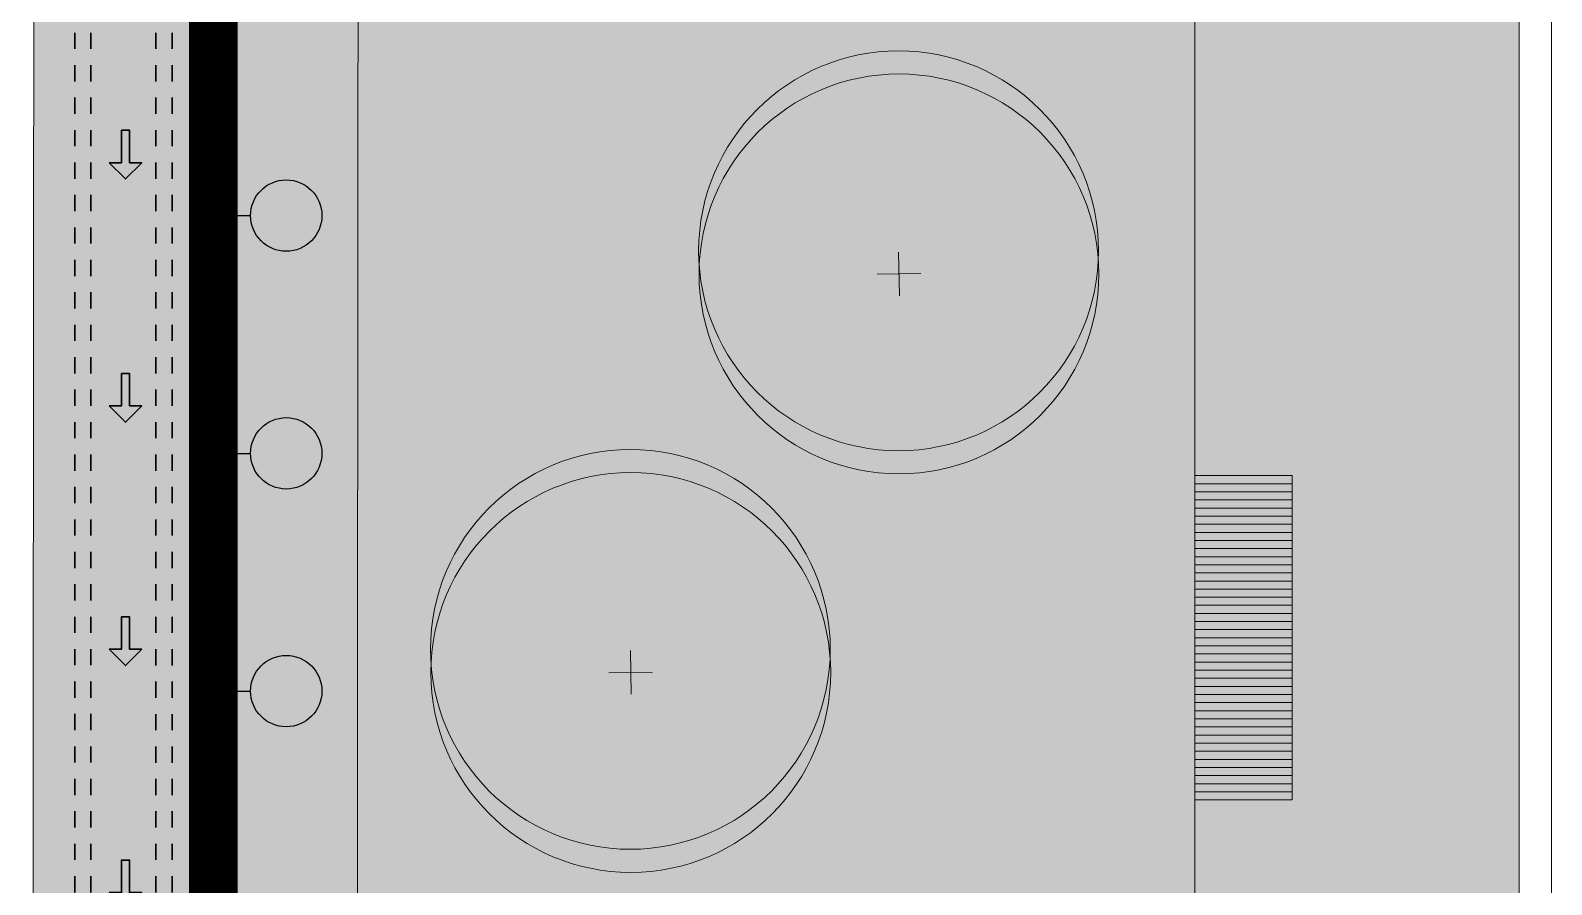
# Model space of a CAD drawing. Header units: metres. Extents: x 349703 to 349913, y 9282546 to 9282694.
# Drawn here: x 349717.28 to 349726.66, y 9282581.14 to 9282586.4 of the extents above; entities that cross this region are included whole.
import ezdxf

# ---------------------------------------------------------------- set-up
doc = ezdxf.new("R2010")
doc.units = ezdxf.units.M
doc.header["$LTSCALE"] = 0.25
doc.linetypes.add('01 nivel$0$HIDDEN2', pattern=[0.1875, 0.125, -0.0625])
for name, color, linetype, lineweight in [('.', 7, 'Continuous', 0), ('0_ CUNETAS', 160, 'Continuous', 5), ('AREA-VERDE', 3, 'CONTINUOUS', 9), ('ARQ-FONDO', 253, 'CONTINUOUS', 9), ('CUNETAS-RED', 5, 'CONTINUOUS', 18), ('LLORAD-SIMB', 1, 'CONTINUOUS', 25), ('LLORAD-TRAMO', 1, 'CONTINUOUS', 70)]:
    doc.layers.add(name, color=color, linetype=linetype, lineweight=lineweight)

# ---------------------------------------------------------------- blocks, each defined once
blk = doc.blocks.new('*U2183')
at = {"layer": '.', "lineweight": 30}
h = blk.add_hatch(color=1, dxfattribs=at)
h.dxf.hatch_style = 1
h.paths.add_polyline_path([(-0.025, -0.05), (-0.1, -0.05), (0, -0.15), (0.1, -0.05), (0.025, -0.05), (0.025, 0.15), (-0.025, 0.15)])
at = {"layer": '0_ CUNETAS', "color": 1, "lineweight": 30}
blk.add_lwpolyline([(-0.1, -0.05), (-0.025, -0.05), (-0.025, 0.15), (0.025, 0.15), (0.025, -0.05), (0.1, -0.05), (0, -0.15)], close=True, dxfattribs=at)
blk = doc.blocks.new('*U2178')
at = {"layer": '0_ CUNETAS', "color": 0, "linetype": 'ByBlock', "lineweight": -2, "transparency": 16777216}
for p in [(0, 24), (0, 22.5), (0, 21), (0, 19.5)]:
    blk.add_blockref('*U2183', p, dxfattribs=at)
blk = doc.blocks.new('drenaje')
at = {"layer": 'CUNETAS-RED', "linetype": '01 nivel$0$HIDDEN2', "lineweight": 30}
for p, q in [((-0.6, -80.5476), (-0.6, -114.344)), ((-0.5, -80.5476), (-0.5, -114.344))]:
    blk.add_line(p, q, dxfattribs=at)
at = {"layer": 'CUNETAS-RED', "linetype": '01 nivel$0$HIDDEN2', "lineweight": 30, "flags": 128}
for points in [[(-0.1, -77.3477), (-0.1, -80.5476), (-0.1, -114.2581)], [(0, -77.3477), (0, -80.5476), (0, -114.2581)]]:
    blk.add_lwpolyline(points, dxfattribs=at)
at = {"layer": 'CUNETAS-RED', "lineweight": 0}
blk.add_blockref('*U2178', (-0.2872, -113.8987), dxfattribs=at)
blk = doc.blocks.new('BANCA PATIOS')
at = {"layer": 'ARQ-FONDO', "flags": 128}
for points in [[(348211.5858, 9282636.8534), (348213.5858, 9282636.8534), (348213.5858, 9282637.4534), (348211.5858, 9282637.4534), (348211.5858, 9282636.8534)], [(348211.6358, 9282637.4534), (348211.6358, 9282636.8534)], [(348211.6858, 9282637.4534), (348211.6858, 9282636.8534)], [(348211.7358, 9282637.4534), (348211.7358, 9282636.8534)], [(348211.7858, 9282637.4534), (348211.7858, 9282636.8534)], [(348211.8358, 9282637.4534), (348211.8358, 9282636.8534)], [(348211.8858, 9282637.4534), (348211.8858, 9282636.8534)], [(348211.9358, 9282637.4534), (348211.9358, 9282636.8534)], [(348211.9858, 9282637.4534), (348211.9858, 9282636.8534)], [(348212.0358, 9282637.4534), (348212.0358, 9282636.8534)], [(348212.0858, 9282637.4534), (348212.0858, 9282636.8534)], [(348212.1358, 9282637.4534), (348212.1358, 9282636.8534)], [(348212.1858, 9282637.4534), (348212.1858, 9282636.8534)], [(348212.2358, 9282637.4534), (348212.2358, 9282636.8534)], [(348212.2858, 9282637.4534), (348212.2858, 9282636.8534)], [(348212.3358, 9282637.4534), (348212.3358, 9282636.8534)], [(348212.3858, 9282637.4534), (348212.3858, 9282636.8534)], [(348212.4358, 9282637.4534), (348212.4358, 9282636.8534)], [(348212.4858, 9282637.4534), (348212.4858, 9282636.8534)], [(348212.5358, 9282637.4534), (348212.5358, 9282636.8534)], [(348212.5858, 9282637.4534), (348212.5858, 9282636.8534)], [(348212.6358, 9282637.4534), (348212.6358, 9282636.8534)], [(348212.6858, 9282637.4534), (348212.6858, 9282636.8534)], [(348212.7358, 9282637.4534), (348212.7358, 9282636.8534)], [(348212.7858, 9282637.4534), (348212.7858, 9282636.8534)], [(348212.8358, 9282637.4534), (348212.8358, 9282636.8534)], [(348212.8858, 9282637.4534), (348212.8858, 9282636.8534)], [(348212.9358, 9282637.4534), (348212.9358, 9282636.8534)], [(348212.9858, 9282637.4534), (348212.9858, 9282636.8534)], [(348213.0358, 9282637.4534), (348213.0358, 9282636.8534)], [(348213.0858, 9282637.4534), (348213.0858, 9282636.8534)], [(348213.1358, 9282637.4534), (348213.1358, 9282636.8534)], [(348213.1858, 9282637.4534), (348213.1858, 9282636.8534)], [(348213.2358, 9282637.4534), (348213.2358, 9282636.8534)], [(348213.2858, 9282637.4534), (348213.2858, 9282636.8534)], [(348213.3358, 9282637.4534), (348213.3358, 9282636.8534)], [(348213.3858, 9282637.4534), (348213.3858, 9282636.8534)], [(348213.4358, 9282637.4534), (348213.4358, 9282636.8534)], [(348213.4858, 9282637.4534), (348213.4858, 9282636.8534)], [(348213.5358, 9282637.4534), (348213.5358, 9282636.8534)]]:
    blk.add_lwpolyline(points, dxfattribs=at)
blk = doc.blocks.new('ca_arb_plan034')
at = {"layer": 'ARQ-FONDO'}
for p, q in [((0, 19), (0, -19)), ((19, 0), (-19, 0))]:
    blk.add_line(p, q, dxfattribs=at)
for centre in [(0, 20.1), (0, 0)]:
    blk.add_circle(centre, 173.9, dxfattribs=at)

msp = doc.modelspace()

# ---------------------------------------------------------------- hatches: boundary and pattern name
at = {"layer": 'AREA-VERDE', "lineweight": 0, "true_color": 0xc4e4b2, "transparency": 33554687}
h = msp.add_hatch(color=3, dxfattribs=at)
h.dxf.hatch_style = 1
h.paths.add_polyline_path([(349726.4609, 9282594.7896), (349717.3092, 9282594.7896), (349717.2828, 9282561.4453), (349726.4609, 9282563.0592)])
h.paths.add_polyline_path([(349724.4609, 9282592.7896), (349724.4609, 9282564.7382), (349719.2847, 9282563.828), (349719.3076, 9282592.7896)], flags=16)
at = {"layer": 'AREA-VERDE', "lineweight": 0, "true_color": 0xc4e4b2, "transparency": 33554610}
h = msp.add_hatch(color=3, dxfattribs=at)
h.dxf.hatch_style = 1
h.paths.add_polyline_path([(349724.4609, 9282592.7896), (349719.3076, 9282592.7896), (349719.2847, 9282563.828), (349724.4609, 9282564.7382)])

# ---------------------------------------------------------------- linework, layer by layer
at = {"layer": 'ARQ-FONDO', "elevation": -0.0042}
for points in [[(349726.6609, 9282594.9901), (349726.6609, 9282562.8913)], [(349726.4609, 9282594.7896), (349726.4609, 9282563.0592)], [(349724.4609, 9282592.7896), (349724.4609, 9282564.7382)]]:
    msp.add_lwpolyline(points, dxfattribs=at)
at = {"layer": 'ARQ-FONDO'}
for points in [[(349717.3092, 9282594.7896), (349717.2828, 9282561.4453), (349726.4609, 9282563.0592)], [(349724.4609, 9282592.7896), (349719.3076, 9282592.7896), (349719.2847, 9282563.828), (349724.4609, 9282564.7382)]]:
    msp.add_lwpolyline(points, dxfattribs=at)
at = {"layer": 'LLORAD-SIMB'}
for p, q in [((349718.41, 9282585.2629), (349718.64, 9282585.2629)), ((349718.41, 9282583.7971), (349718.64, 9282583.7971)), ((349718.41, 9282582.3314), (349718.64, 9282582.3314))]:
    msp.add_line(p, q, dxfattribs=at)
for centre in [(349718.86, 9282585.2629), (349718.86, 9282583.7971), (349718.86, 9282582.3314)]:
    msp.add_circle(centre, 0.22, dxfattribs=at)
at = {"layer": 'LLORAD-TRAMO', "const_width": 0.3}
msp.add_lwpolyline([(349718.41, 9282586.5985), (349718.41, 9282586.3503), (349718.41, 9282586.1021), (349718.41, 9282585.8539), (349718.41, 9282585.6056), (349718.41, 9282585.3574), (349718.41, 9282585.1092), (349718.41, 9282584.861), (349718.41, 9282584.6127), (349718.41, 9282584.3645), (349718.41, 9282584.1163), (349718.41, 9282583.8681), (349718.41, 9282583.6198), (349718.41, 9282583.3716), (349718.41, 9282583.1234), (349718.41, 9282582.8752), (349718.41, 9282582.6269), (349718.41, 9282582.3787), (349718.41, 9282582.1305), (349718.41, 9282581.8823), (349718.41, 9282581.634), (349718.41, 9282581.3858), (349718.41, 9282581.1376), (349718.41, 9282580.8894)], dxfattribs=at)

# ---------------------------------------------------------------- block references
at = {"layer": 'ARQ-FONDO', "xscale": -0.007087575391046, "yscale": 0.007087575391046, "zscale": 0.007087575391046, "rotation": 1.053199936490107}
for p in [(349722.6376, 9282584.9034), (349720.984, 9282582.4462)]:
    msp.add_blockref('ca_arb_plan034', p, dxfattribs=at)
at = {"layer": 'ARQ-FONDO', "rotation": 270}
msp.add_blockref('BANCA PATIOS', (-8932912.3926, 9630795.2459, -0.0042), dxfattribs=at)
at = {"layer": 'CUNETAS-RED', "lineweight": 30}
msp.add_blockref('drenaje', (349718.1559, 9282675.5378), dxfattribs=at)

doc.saveas('drawing.dxf')
